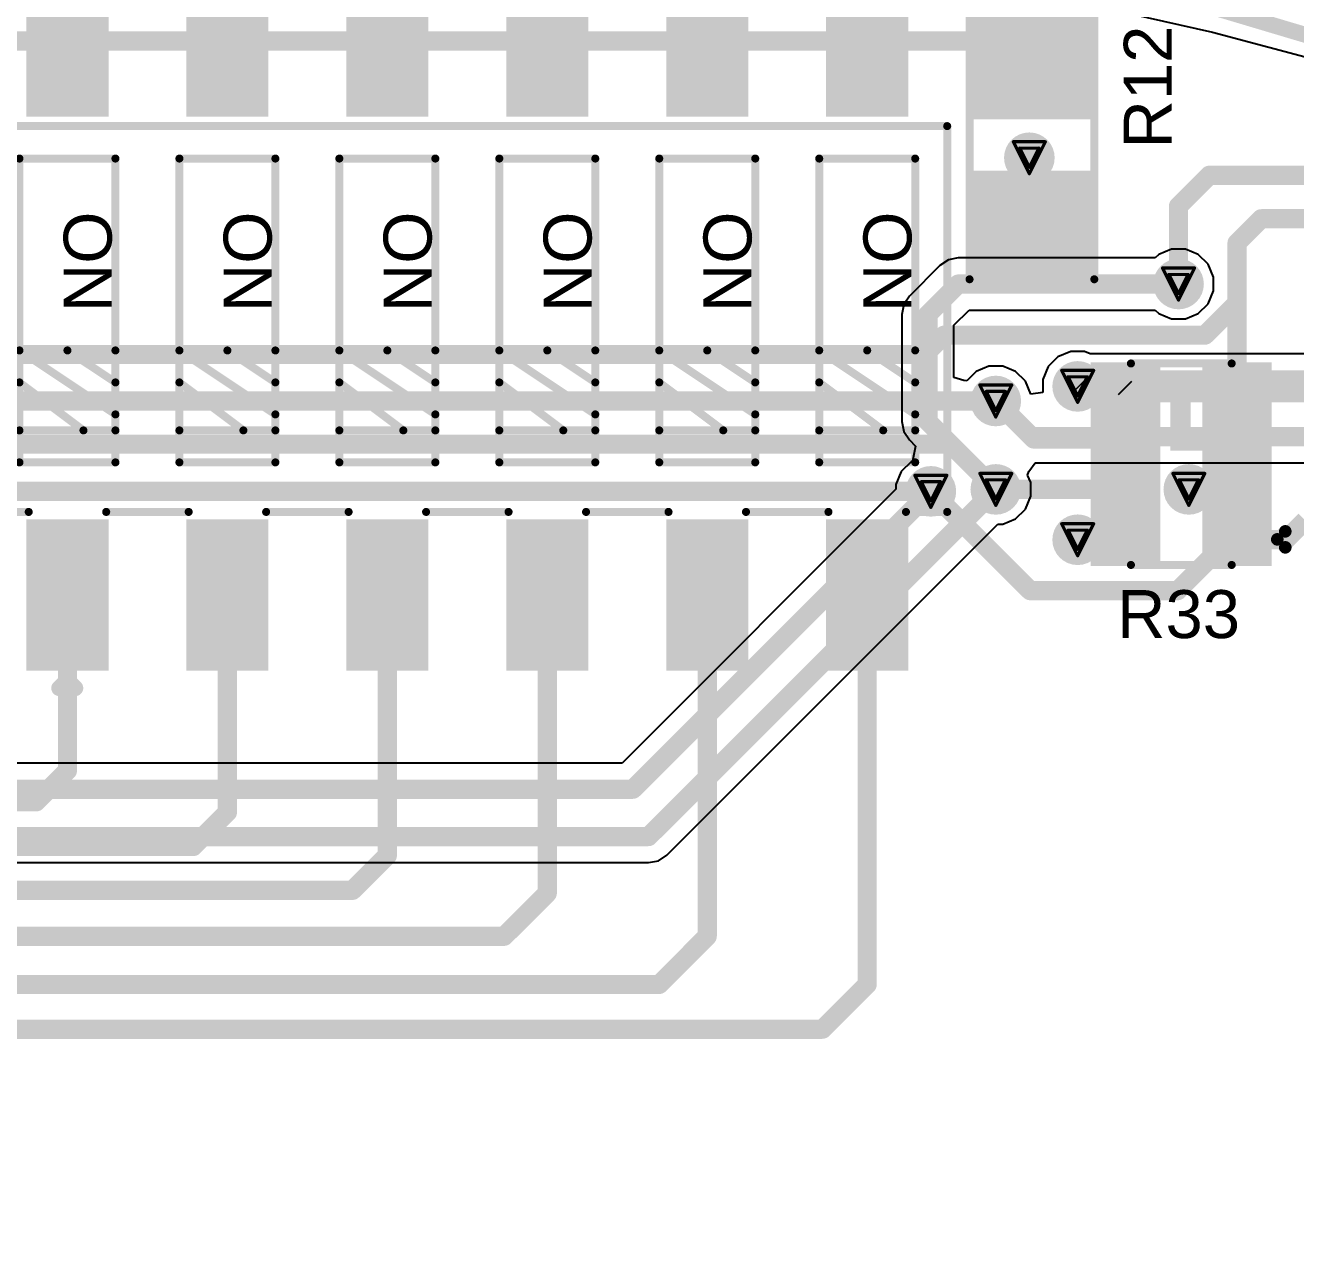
# Model space of a CAD drawing. Header units: inches. Extents: x 29 to 267, y 155 to 337.
# Drawn here: x 83.15 to 103.32, y 256.18 to 275.61 of the extents above; entities that cross this region are included whole.
import ezdxf

# ---------------------------------------------------------------- set-up
doc = ezdxf.new("R2010")
doc.units = ezdxf.units.IN
for name, color, linetype in [('Board Outline', 216, 'Continuous'), ('Bottom Layer', 5, 'Continuous'), ('Bottom Solder', 6, 'Continuous'), ('Drill Drawing', 1, 'Continuous'), ('Top Layer', 1, 'Continuous'), ('Top Overlay', 2, 'Continuous'), ('Top Paste', 8, 'Continuous'), ('Top Solder', 216, 'Continuous'), ('Via Holes', 16, 'Continuous')]:
    doc.layers.add(name, color=color, linetype=linetype)
doc.styles.add('Arial', font='', dxfattribs={"height": 0.2})
doc.styles.get('Arial').set_extended_font_data('Arial')

# ---------------------------------------------------------------- blocks, each defined once
blk = doc.blocks.new('SMXS_06K_TP_13')
at = {"layer": 'Top Layer'}
for points in [[(-3.3, 6.9), (-3.3, 5.8), (-5.5, 5.8), (-5.5, 6.9)], [(5.5, 6.9), (5.5, 5.8), (3.3, 5.8), (3.3, 6.9)], [(-3.3, 4.36), (-3.3, 3.26), (-5.5, 3.26), (-5.5, 4.36)], [(5.5, 4.36), (5.5, 3.26), (3.3, 3.26), (3.3, 4.36)], [(-3.3, 1.82), (-3.3, 0.72), (-5.5, 0.72), (-5.5, 1.82)], [(5.5, 1.82), (5.5, 0.72), (3.3, 0.72), (3.3, 1.82)], [(-3.3, -0.72), (-3.3, -1.82), (-5.5, -1.82), (-5.5, -0.72)], [(5.5, -0.72), (5.5, -1.82), (3.3, -1.82), (3.3, -0.72)], [(-3.3, -3.26), (-3.3, -4.36), (-5.5, -4.36), (-5.5, -3.26)], [(5.5, -3.26), (5.5, -4.36), (3.3, -4.36), (3.3, -3.26)], [(-3.3, -5.8), (-3.3, -6.9), (-5.5, -6.9), (-5.5, -5.8)], [(5.5, -5.8), (5.5, -6.9), (3.3, -6.9), (3.3, -5.8)]]:
    blk.add_hatch(color=1, dxfattribs=at).paths.add_polyline_path(points)
at = {"layer": 'Top Paste'}
for points in [[(-3.3, 6.9), (-3.3, 5.8), (-5.5, 5.8), (-5.5, 6.9)], [(5.5, 6.9), (5.5, 5.8), (3.3, 5.8), (3.3, 6.9)], [(-3.3, 4.36), (-3.3, 3.26), (-5.5, 3.26), (-5.5, 4.36)], [(5.5, 4.36), (5.5, 3.26), (3.3, 3.26), (3.3, 4.36)], [(-3.3, 1.82), (-3.3, 0.72), (-5.5, 0.72), (-5.5, 1.82)], [(5.5, 1.82), (5.5, 0.72), (3.3, 0.72), (3.3, 1.82)], [(-3.3, -0.72), (-3.3, -1.82), (-5.5, -1.82), (-5.5, -0.72)], [(5.5, -0.72), (5.5, -1.82), (3.3, -1.82), (3.3, -0.72)], [(-3.3, -3.26), (-3.3, -4.36), (-5.5, -4.36), (-5.5, -3.26)], [(5.5, -3.26), (5.5, -4.36), (3.3, -4.36), (3.3, -3.26)], [(-3.3, -5.8), (-3.3, -6.9), (-5.5, -6.9), (-5.5, -5.8)], [(5.5, -5.8), (5.5, -6.9), (3.3, -6.9), (3.3, -5.8)]]:
    blk.add_hatch(color=8, dxfattribs=at).paths.add_polyline_path(points)
at = {"layer": 'Top Solder'}
for points in [[(-3.198, 7.002), (-3.198, 5.698), (-5.602, 5.698), (-5.602, 7.002)], [(5.602, 7.002), (5.602, 5.698), (3.198, 5.698), (3.198, 7.002)], [(-3.198, 4.462), (-3.198, 3.158), (-5.602, 3.158), (-5.602, 4.462)], [(5.602, 4.462), (5.602, 3.158), (3.198, 3.158), (3.198, 4.462)], [(-3.198, 1.922), (-3.198, 0.618), (-5.602, 0.618), (-5.602, 1.922)], [(5.602, 1.922), (5.602, 0.618), (3.198, 0.618), (3.198, 1.922)], [(-3.198, -0.618), (-3.198, -1.922), (-5.602, -1.922), (-5.602, -0.618)], [(5.602, -0.618), (5.602, -1.922), (3.198, -1.922), (3.198, -0.618)], [(-3.198, -3.158), (-3.198, -4.462), (-5.602, -4.462), (-5.602, -3.158)], [(5.602, -3.158), (5.602, -4.462), (3.198, -4.462), (3.198, -3.158)], [(-3.198, -5.698), (-3.198, -7.002), (-5.602, -7.002), (-5.602, -5.698)], [(5.602, -5.698), (5.602, -7.002), (3.198, -7.002), (3.198, -5.698)]]:
    blk.add_hatch(color=216, dxfattribs=at).paths.add_polyline_path(points)
at = {"layer": 'Top Overlay'}
for points, const_width in [([(-3.08, 7.61), (3.048, 7.61)], 0.127), ([(-3.08, 7.61), (-3.08, 6.965)], 0.127), ([(3.048, 7.61), (3.048, -7.62)], 0.127), ([(-2.293, 7.112), (2.533, 7.112)], 0.127), ([(-2.293, 7.112), (-2.293, 5.588)], 0.127), ([(-1.023, 7.112), (-1.785, 6.096)], 0.127), ([(-1.785, 7.112), (-1.785, 5.588)], 0.127), ([(-0.515, 7.112), (-1.531, 5.588)], 0.127), ([(-0.515, 7.112), (-0.515, 5.588)], 0.127), ([(2.533, 7.112), (2.533, 5.588)], 0.127), ([(-5.879, 6.48), (-5.879, 6.226)], 0.254), ([(-5.879, 6.48), (-5.752, 6.353)], 0.254), ([(-5.752, 6.353), (-5.879, 6.226)], 0.254), ([(-0.515, 6.35), (-1.023, 5.588)], 0.127), ([(-3.08, 5.735), (-3.08, 4.425)], 0.127), ([(-2.293, 5.588), (2.533, 5.588)], 0.127), ([(-2.293, 4.572), (-2.293, 3.048)], 0.127), ([(-2.293, 4.572), (2.533, 4.572)], 0.127), ([(-1.785, 4.572), (-1.785, 3.048)], 0.127), ([(-1.023, 4.572), (-1.785, 3.556)], 0.127), ([(-0.515, 4.572), (-1.531, 3.048)], 0.127), ([(-0.515, 4.572), (-0.515, 3.048)], 0.127), ([(2.533, 4.572), (2.533, 3.048)], 0.127), ([(-0.515, 3.81), (-1.023, 3.048)], 0.127), ([(-3.08, 3.195), (-3.08, 1.885)], 0.127), ([(-2.293, 3.048), (2.533, 3.048)], 0.127), ([(-2.293, 2.032), (2.533, 2.032)], 0.127), ([(-2.293, 2.032), (-2.293, 0.508)], 0.127), ([(-1.023, 2.032), (-1.785, 1.016)], 0.127), ([(-1.785, 2.032), (-1.785, 0.508)], 0.127), ([(-0.515, 2.032), (-1.531, 0.508)], 0.127), ([(-0.515, 2.032), (-0.515, 0.508)], 0.127), ([(2.533, 2.032), (2.533, 0.508)], 0.127), ([(-0.515, 1.27), (-1.023, 0.508)], 0.127), ([(-3.08, 0.655), (-3.08, -0.655)], 0.127), ([(-2.293, 0.508), (2.533, 0.508)], 0.127), ([(-2.293, -0.508), (-2.293, -2.032)], 0.127), ([(-2.293, -0.508), (2.533, -0.508)], 0.127), ([(-1.785, -0.508), (-1.785, -2.032)], 0.127), ([(-1.023, -0.508), (-1.785, -1.524)], 0.127), ([(-0.515, -0.508), (-1.531, -2.032)], 0.127), ([(-0.515, -0.508), (-0.515, -2.032)], 0.127), ([(2.533, -0.508), (2.533, -2.032)], 0.127), ([(-0.515, -1.27), (-1.023, -2.032)], 0.127), ([(-3.08, -1.885), (-3.08, -3.195)], 0.127), ([(-2.293, -2.032), (2.533, -2.032)], 0.127), ([(-2.293, -3.048), (2.533, -3.048)], 0.127), ([(-2.293, -3.048), (-2.293, -4.572)], 0.127), ([(-1.023, -3.048), (-1.785, -4.064)], 0.127), ([(-1.785, -3.048), (-1.785, -4.572)], 0.127), ([(-0.515, -3.048), (-1.531, -4.572)], 0.127), ([(-0.515, -3.048), (-0.515, -4.572)], 0.127), ([(2.533, -3.048), (2.533, -4.572)], 0.127), ([(-0.515, -3.81), (-1.023, -4.572)], 0.127), ([(-3.08, -4.425), (-3.08, -5.735)], 0.127), ([(-2.293, -4.572), (2.533, -4.572)], 0.127), ([(-2.293, -5.588), (-2.293, -7.112)], 0.127), ([(-2.293, -5.588), (2.533, -5.588)], 0.127), ([(-1.785, -5.588), (-1.785, -7.112)], 0.127), ([(-1.023, -5.588), (-1.785, -6.604)], 0.127), ([(-0.515, -5.588), (-1.531, -7.112)], 0.127), ([(-0.515, -5.588), (-0.515, -7.112)], 0.127), ([(2.533, -5.588), (2.533, -7.112)], 0.127), ([(-0.515, -6.35), (-1.023, -7.112)], 0.127), ([(-3.08, -6.965), (-3.08, -7.62)], 0.127), ([(-2.293, -7.112), (2.533, -7.112)], 0.127), ([(-3.08, -7.62), (3.048, -7.62)], 0.127)]:
    blk.add_lwpolyline(points, dxfattribs=dict(at, const_width=const_width))
for points, const_width in [([(-3.112, 7.61, 1), (-3.048, 7.61, 1)], 0.0635), ([(-3.112, 7.61, 1), (-3.048, 7.61, 1)], 0.0635), ([(3.016, 7.61, 1), (3.08, 7.61, 1)], 0.0635), ([(3.016, 7.61, 1), (3.08, 7.61, 1)], 0.0635), ([(-2.325, 7.112, 1), (-2.261, 7.112, 1)], 0.0635), ([(-2.325, 7.112, 1), (-2.261, 7.112, 1)], 0.0635), ([(-1.817, 7.112, 1), (-1.753, 7.112, 1)], 0.0635), ([(-1.055, 7.112, 1), (-0.991, 7.112, 1)], 0.0635), ([(-0.547, 7.112, 1), (-0.483, 7.112, 1)], 0.0635), ([(-0.547, 7.112, 1), (-0.483, 7.112, 1)], 0.0635), ([(2.501, 7.112, 1), (2.565, 7.112, 1)], 0.0635), ([(2.501, 7.112, 1), (2.565, 7.112, 1)], 0.0635), ([(-3.112, 6.965, 1), (-3.048, 6.965, 1)], 0.0635), ([(-5.942, 6.48, 1), (-5.815, 6.48, 1)], 0.127), ([(-5.942, 6.48, 1), (-5.815, 6.48, 1)], 0.127), ([(-5.815, 6.353, 1), (-5.688, 6.353, 1)], 0.127), ([(-5.815, 6.353, 1), (-5.688, 6.353, 1)], 0.127), ([(-5.942, 6.226, 1), (-5.815, 6.226, 1)], 0.127), ([(-5.942, 6.226, 1), (-5.815, 6.226, 1)], 0.127), ([(-0.547, 6.35, 1), (-0.483, 6.35, 1)], 0.0635), ([(-1.817, 6.096, 1), (-1.753, 6.096, 1)], 0.0635), ([(-3.112, 5.735, 1), (-3.048, 5.735, 1)], 0.0635), ([(-2.325, 5.588, 1), (-2.261, 5.588, 1)], 0.0635), ([(-2.325, 5.588, 1), (-2.261, 5.588, 1)], 0.0635), ([(-1.817, 5.588, 1), (-1.753, 5.588, 1)], 0.0635), ([(-1.563, 5.588, 1), (-1.499, 5.588, 1)], 0.0635), ([(-1.055, 5.588, 1), (-0.991, 5.588, 1)], 0.0635), ([(-0.547, 5.588, 1), (-0.483, 5.588, 1)], 0.0635), ([(2.501, 5.588, 1), (2.565, 5.588, 1)], 0.0635), ([(2.501, 5.588, 1), (2.565, 5.588, 1)], 0.0635), ([(-3.112, 4.425, 1), (-3.048, 4.425, 1)], 0.0635), ([(-2.325, 4.572, 1), (-2.261, 4.572, 1)], 0.0635), ([(-2.325, 4.572, 1), (-2.261, 4.572, 1)], 0.0635), ([(-1.817, 4.572, 1), (-1.753, 4.572, 1)], 0.0635), ([(-1.055, 4.572, 1), (-0.991, 4.572, 1)], 0.0635), ([(-0.547, 4.572, 1), (-0.483, 4.572, 1)], 0.0635), ([(-0.547, 4.572, 1), (-0.483, 4.572, 1)], 0.0635), ([(2.501, 4.572, 1), (2.565, 4.572, 1)], 0.0635), ([(2.501, 4.572, 1), (2.565, 4.572, 1)], 0.0635), ([(-0.547, 3.81, 1), (-0.483, 3.81, 1)], 0.0635), ([(-1.817, 3.556, 1), (-1.753, 3.556, 1)], 0.0635), ([(-3.112, 3.195, 1), (-3.048, 3.195, 1)], 0.0635), ([(-2.325, 3.048, 1), (-2.261, 3.048, 1)], 0.0635), ([(-2.325, 3.048, 1), (-2.261, 3.048, 1)], 0.0635), ([(-1.817, 3.048, 1), (-1.753, 3.048, 1)], 0.0635), ([(-1.563, 3.048, 1), (-1.499, 3.048, 1)], 0.0635), ([(-1.055, 3.048, 1), (-0.991, 3.048, 1)], 0.0635), ([(-0.547, 3.048, 1), (-0.483, 3.048, 1)], 0.0635), ([(2.501, 3.048, 1), (2.565, 3.048, 1)], 0.0635), ([(2.501, 3.048, 1), (2.565, 3.048, 1)], 0.0635), ([(-2.325, 2.032, 1), (-2.261, 2.032, 1)], 0.0635), ([(-2.325, 2.032, 1), (-2.261, 2.032, 1)], 0.0635), ([(-1.817, 2.032, 1), (-1.753, 2.032, 1)], 0.0635), ([(-1.055, 2.032, 1), (-0.991, 2.032, 1)], 0.0635), ([(-0.547, 2.032, 1), (-0.483, 2.032, 1)], 0.0635), ([(-0.547, 2.032, 1), (-0.483, 2.032, 1)], 0.0635), ([(2.501, 2.032, 1), (2.565, 2.032, 1)], 0.0635), ([(2.501, 2.032, 1), (2.565, 2.032, 1)], 0.0635), ([(-3.112, 1.885, 1), (-3.048, 1.885, 1)], 0.0635), ([(-0.547, 1.27, 1), (-0.483, 1.27, 1)], 0.0635), ([(-1.817, 1.016, 1), (-1.753, 1.016, 1)], 0.0635), ([(-3.112, 0.655, 1), (-3.048, 0.655, 1)], 0.0635), ([(-2.325, 0.508, 1), (-2.261, 0.508, 1)], 0.0635), ([(-2.325, 0.508, 1), (-2.261, 0.508, 1)], 0.0635), ([(-1.817, 0.508, 1), (-1.753, 0.508, 1)], 0.0635), ([(-1.563, 0.508, 1), (-1.499, 0.508, 1)], 0.0635), ([(-1.055, 0.508, 1), (-0.991, 0.508, 1)], 0.0635), ([(-0.547, 0.508, 1), (-0.483, 0.508, 1)], 0.0635), ([(2.501, 0.508, 1), (2.565, 0.508, 1)], 0.0635), ([(2.501, 0.508, 1), (2.565, 0.508, 1)], 0.0635), ([(-3.112, -0.655, 1), (-3.048, -0.655, 1)], 0.0635), ([(-2.325, -0.508, 1), (-2.261, -0.508, 1)], 0.0635), ([(-2.325, -0.508, 1), (-2.261, -0.508, 1)], 0.0635), ([(-1.817, -0.508, 1), (-1.753, -0.508, 1)], 0.0635), ([(-1.055, -0.508, 1), (-0.991, -0.508, 1)], 0.0635), ([(-0.547, -0.508, 1), (-0.483, -0.508, 1)], 0.0635), ([(-0.547, -0.508, 1), (-0.483, -0.508, 1)], 0.0635), ([(2.501, -0.508, 1), (2.565, -0.508, 1)], 0.0635), ([(2.501, -0.508, 1), (2.565, -0.508, 1)], 0.0635), ([(-0.547, -1.27, 1), (-0.483, -1.27, 1)], 0.0635), ([(-1.817, -1.524, 1), (-1.753, -1.524, 1)], 0.0635), ([(-3.112, -1.885, 1), (-3.048, -1.885, 1)], 0.0635), ([(-2.325, -2.032, 1), (-2.261, -2.032, 1)], 0.0635), ([(-2.325, -2.032, 1), (-2.261, -2.032, 1)], 0.0635), ([(-1.817, -2.032, 1), (-1.753, -2.032, 1)], 0.0635), ([(-1.563, -2.032, 1), (-1.499, -2.032, 1)], 0.0635), ([(-1.055, -2.032, 1), (-0.991, -2.032, 1)], 0.0635), ([(-0.547, -2.032, 1), (-0.483, -2.032, 1)], 0.0635), ([(2.501, -2.032, 1), (2.565, -2.032, 1)], 0.0635), ([(2.501, -2.032, 1), (2.565, -2.032, 1)], 0.0635), ([(-2.325, -3.048, 1), (-2.261, -3.048, 1)], 0.0635), ([(-2.325, -3.048, 1), (-2.261, -3.048, 1)], 0.0635), ([(-1.817, -3.048, 1), (-1.753, -3.048, 1)], 0.0635), ([(-1.055, -3.048, 1), (-0.991, -3.048, 1)], 0.0635), ([(-0.547, -3.048, 1), (-0.483, -3.048, 1)], 0.0635), ([(-0.547, -3.048, 1), (-0.483, -3.048, 1)], 0.0635), ([(2.501, -3.048, 1), (2.565, -3.048, 1)], 0.0635), ([(2.501, -3.048, 1), (2.565, -3.048, 1)], 0.0635), ([(-3.112, -3.195, 1), (-3.048, -3.195, 1)], 0.0635), ([(-0.547, -3.81, 1), (-0.483, -3.81, 1)], 0.0635), ([(-1.817, -4.064, 1), (-1.753, -4.064, 1)], 0.0635), ([(-3.112, -4.425, 1), (-3.048, -4.425, 1)], 0.0635), ([(-2.325, -4.572, 1), (-2.261, -4.572, 1)], 0.0635), ([(-2.325, -4.572, 1), (-2.261, -4.572, 1)], 0.0635), ([(-1.817, -4.572, 1), (-1.753, -4.572, 1)], 0.0635), ([(-1.563, -4.572, 1), (-1.499, -4.572, 1)], 0.0635), ([(-1.055, -4.572, 1), (-0.991, -4.572, 1)], 0.0635), ([(-0.547, -4.572, 1), (-0.483, -4.572, 1)], 0.0635), ([(2.501, -4.572, 1), (2.565, -4.572, 1)], 0.0635), ([(2.501, -4.572, 1), (2.565, -4.572, 1)], 0.0635), ([(-2.325, -5.588, 1), (-2.261, -5.588, 1)], 0.0635), ([(-2.325, -5.588, 1), (-2.261, -5.588, 1)], 0.0635), ([(-1.817, -5.588, 1), (-1.753, -5.588, 1)], 0.0635), ([(-1.055, -5.588, 1), (-0.991, -5.588, 1)], 0.0635), ([(-0.547, -5.588, 1), (-0.483, -5.588, 1)], 0.0635), ([(-0.547, -5.588, 1), (-0.483, -5.588, 1)], 0.0635), ([(2.501, -5.588, 1), (2.565, -5.588, 1)], 0.0635), ([(2.501, -5.588, 1), (2.565, -5.588, 1)], 0.0635), ([(-3.112, -5.735, 1), (-3.048, -5.735, 1)], 0.0635), ([(-0.547, -6.35, 1), (-0.483, -6.35, 1)], 0.0635), ([(-1.817, -6.604, 1), (-1.753, -6.604, 1)], 0.0635), ([(-3.112, -6.965, 1), (-3.048, -6.965, 1)], 0.0635), ([(-2.325, -7.112, 1), (-2.261, -7.112, 1)], 0.0635), ([(-2.325, -7.112, 1), (-2.261, -7.112, 1)], 0.0635), ([(-1.817, -7.112, 1), (-1.753, -7.112, 1)], 0.0635), ([(-1.563, -7.112, 1), (-1.499, -7.112, 1)], 0.0635), ([(-1.055, -7.112, 1), (-0.991, -7.112, 1)], 0.0635), ([(-0.547, -7.112, 1), (-0.483, -7.112, 1)], 0.0635), ([(2.501, -7.112, 1), (2.565, -7.112, 1)], 0.0635), ([(2.501, -7.112, 1), (2.565, -7.112, 1)], 0.0635), ([(-3.112, -7.62, 1), (-3.048, -7.62, 1)], 0.0635), ([(-3.112, -7.62, 1), (-3.048, -7.62, 1)], 0.0635), ([(3.016, -7.62, 1), (3.08, -7.62, 1)], 0.0635), ([(3.016, -7.62, 1), (3.08, -7.62, 1)], 0.0635)]:
    blk.add_lwpolyline(points, format="xyb", close=True, dxfattribs=dict(at, const_width=const_width))
at = {"layer": 'Top Overlay', "style": 'Arial'}
for p in [(1.69, 6.41), (1.69, 3.87), (1.69, 1.33), (1.69, -1.21), (1.69, -3.75), (1.69, -6.29)]:
    blk.add_text('ON', height=0.762, rotation=180, dxfattribs=at).set_placement(p)
blk = doc.blocks.new('0603_4_21')
at = {"layer": 'Top Layer'}
for points in [[(-1.335, 1.515), (-0.435, 1.515), (-0.435, 0.885), (-1.335, 0.885)], [(0.435, 1.515), (1.335, 1.515), (1.335, 0.885), (0.435, 0.885)], [(-1.335, 0.715), (-0.435, 0.715), (-0.435, 0.085), (-1.335, 0.085)], [(0.435, 0.715), (1.335, 0.715), (1.335, 0.085), (0.435, 0.085)], [(-1.335, -0.085), (-0.435, -0.085), (-0.435, -0.715), (-1.335, -0.715)], [(0.435, -0.085), (1.335, -0.085), (1.335, -0.715), (0.435, -0.715)], [(-1.335, -0.885), (-0.435, -0.885), (-0.435, -1.515), (-1.335, -1.515)], [(0.435, -0.885), (1.335, -0.885), (1.335, -1.515), (0.435, -1.515)]]:
    blk.add_hatch(color=1, dxfattribs=at).paths.add_polyline_path(points)
at = {"layer": 'Top Paste'}
for points in [[(-1.335, 1.515), (-0.435, 1.515), (-0.435, 0.885), (-1.335, 0.885)], [(0.435, 1.515), (1.335, 1.515), (1.335, 0.885), (0.435, 0.885)], [(-1.335, 0.715), (-0.435, 0.715), (-0.435, 0.085), (-1.335, 0.085)], [(0.435, 0.715), (1.335, 0.715), (1.335, 0.085), (0.435, 0.085)], [(-1.335, -0.085), (-0.435, -0.085), (-0.435, -0.715), (-1.335, -0.715)], [(0.435, -0.085), (1.335, -0.085), (1.335, -0.715), (0.435, -0.715)], [(-1.335, -0.885), (-0.435, -0.885), (-0.435, -1.515), (-1.335, -1.515)], [(0.435, -0.885), (1.335, -0.885), (1.335, -1.515), (0.435, -1.515)]]:
    blk.add_hatch(color=8, dxfattribs=at).paths.add_polyline_path(points)
at = {"layer": 'Top Solder'}
for points in [[(-1.437, 1.617), (-0.333, 1.617), (-0.333, 0.783), (-1.437, 0.783)], [(0.333, 1.617), (1.437, 1.617), (1.437, 0.783), (0.333, 0.783)], [(-1.437, 0.817), (-0.333, 0.817), (-0.333, -0.017), (-1.437, -0.017)], [(0.333, 0.817), (1.437, 0.817), (1.437, -0.017), (0.333, -0.017)], [(-1.437, 0.017), (-0.333, 0.017), (-0.333, -0.817), (-1.437, -0.817)], [(0.333, 0.017), (1.437, 0.017), (1.437, -0.817), (0.333, -0.817)], [(-1.437, -0.783), (-0.333, -0.783), (-0.333, -1.617), (-1.437, -1.617)], [(0.333, -0.783), (1.437, -0.783), (1.437, -1.617), (0.333, -1.617)]]:
    blk.add_hatch(color=216, dxfattribs=at).paths.add_polyline_path(points)
at = {"layer": 'Top Overlay'}
for points, const_width in [([(0.8, 1.6), (-0.8, 1.6)], 0.127), ([(-1.524, 1.194), (-1.651, 1.321)], 0.2), ([(-1.651, 1.321), (-1.651, 1.067)], 0.2), ([(-1.524, 1.194), (-1.651, 1.067)], 0.2), ([(0.8, -1.6), (-0.8, -1.6)], 0.127)]:
    blk.add_lwpolyline(points, dxfattribs=dict(at, const_width=const_width))
for points, const_width in [([(-0.832, 1.6, 1), (-0.768, 1.6, 1)], 0.0635), ([(0.768, 1.6, 1), (0.832, 1.6, 1)], 0.0635), ([(-1.701, 1.321, 1), (-1.601, 1.321, 1)], 0.1), ([(-1.701, 1.321, 1), (-1.601, 1.321, 1)], 0.1), ([(-1.574, 1.194, 1), (-1.474, 1.194, 1)], 0.1), ([(-1.574, 1.194, 1), (-1.474, 1.194, 1)], 0.1), ([(-1.701, 1.067, 1), (-1.601, 1.067, 1)], 0.1), ([(-1.701, 1.067, 1), (-1.601, 1.067, 1)], 0.1), ([(-0.832, -1.6, 1), (-0.768, -1.6, 1)], 0.0635), ([(0.768, -1.6, 1), (0.832, -1.6, 1)], 0.0635)]:
    blk.add_lwpolyline(points, format="xyb", close=True, dxfattribs=dict(at, const_width=const_width))
blk = doc.blocks.new('R___1206_42')
at = {"layer": 'Top Layer'}
for points in [[(-2.032, 0.889), (-0.508, 0.889), (-0.508, -0.889), (-2.032, -0.889)], [(0.508, 0.889), (2.032, 0.889), (2.032, -0.889), (0.508, -0.889)]]:
    blk.add_hatch(color=1, dxfattribs=at).paths.add_polyline_path(points)
at = {"layer": 'Top Paste'}
for points in [[(-2.032, 0.889), (-0.508, 0.889), (-0.508, -0.889), (-2.032, -0.889)], [(0.508, 0.889), (2.032, 0.889), (2.032, -0.889), (0.508, -0.889)]]:
    blk.add_hatch(color=8, dxfattribs=at).paths.add_polyline_path(points)
at = {"layer": 'Top Solder'}
for points in [[(-2.1336, 0.9906), (-0.4064, 0.9906), (-0.4064, -0.9906), (-2.1336, -0.9906)], [(0.4064, 0.9906), (2.1336, 0.9906), (2.1336, -0.9906), (0.4064, -0.9906)]]:
    blk.add_hatch(color=216, dxfattribs=at).paths.add_polyline_path(points)
at = {"layer": 'Top Overlay', "const_width": 0.127}
for points in [[(-2.1336, 0.9906), (-2.1336, -0.9906)], [(-2.1336, 0.9906), (2.1336, 0.9906)], [(2.1336, 0.9906), (2.1336, -0.9906)], [(-2.1336, -0.9906), (2.1336, -0.9906)]]:
    blk.add_lwpolyline(points, dxfattribs=at)
at = {"layer": 'Top Overlay', "const_width": 0.0635}
for points in [[(-2.16535, 0.9906, 1), (-2.10185, 0.9906, 1)], [(-2.16535, 0.9906, 1), (-2.10185, 0.9906, 1)], [(2.10185, 0.9906, 1), (2.16535, 0.9906, 1)], [(2.10185, 0.9906, 1), (2.16535, 0.9906, 1)], [(-2.16535, -0.9906, 1), (-2.10185, -0.9906, 1)], [(-2.16535, -0.9906, 1), (-2.10185, -0.9906, 1)], [(2.10185, -0.9906, 1), (2.16535, -0.9906, 1)], [(2.10185, -0.9906, 1), (2.16535, -0.9906, 1)]]:
    blk.add_lwpolyline(points, format="xyb", close=True, dxfattribs=at)

msp = doc.modelspace()

# ---------------------------------------------------------------- hatches: boundary and pattern name
at = {"layer": 'Bottom Layer'}
h = msp.add_hatch(color=5, dxfattribs=at)
edge = h.paths.add_edge_path()
edge.add_arc((99.095, 273.507), 0.3, 0, 360)
h = msp.add_hatch(color=5, dxfattribs=at)
edge = h.paths.add_edge_path()
edge.add_arc((101.464, 271.501), 0.3, 0, 360)
h = msp.add_hatch(color=5, dxfattribs=at)
edge = h.paths.add_edge_path()
edge.add_arc((99.862, 269.875), 0.3, 0, 360)
h = msp.add_hatch(color=5, dxfattribs=at)
edge = h.paths.add_edge_path()
edge.add_arc((98.562, 269.643), 0.3, 0, 360)
h = msp.add_hatch(color=5, dxfattribs=at)
edge = h.paths.add_edge_path()
edge.add_arc((97.531, 268.208), 0.3, 0, 360)
h = msp.add_hatch(color=5, dxfattribs=at)
edge = h.paths.add_edge_path()
edge.add_arc((98.562, 268.239), 0.3, 0, 360)
h = msp.add_hatch(color=5, dxfattribs=at)
edge = h.paths.add_edge_path()
edge.add_arc((101.627, 268.239), 0.3, 0, 360)
h = msp.add_hatch(color=5, dxfattribs=at)
edge = h.paths.add_edge_path()
edge.add_arc((99.862, 267.439), 0.3, 0, 360)
at = {"layer": 'Bottom Solder'}
h = msp.add_hatch(color=6, dxfattribs=at)
edge = h.paths.add_edge_path()
edge.add_arc((99.095, 273.507), 0.402, 0, 360)
h = msp.add_hatch(color=6, dxfattribs=at)
edge = h.paths.add_edge_path()
edge.add_arc((101.464, 271.501), 0.402, 0, 360)
h = msp.add_hatch(color=6, dxfattribs=at)
edge = h.paths.add_edge_path()
edge.add_arc((99.862, 269.875), 0.402, 0, 360)
h = msp.add_hatch(color=6, dxfattribs=at)
edge = h.paths.add_edge_path()
edge.add_arc((98.562, 269.643), 0.402, 0, 360)
h = msp.add_hatch(color=6, dxfattribs=at)
edge = h.paths.add_edge_path()
edge.add_arc((97.531, 268.208), 0.402, 0, 360)
h = msp.add_hatch(color=6, dxfattribs=at)
edge = h.paths.add_edge_path()
edge.add_arc((98.562, 268.239), 0.402, 0, 360)
h = msp.add_hatch(color=6, dxfattribs=at)
edge = h.paths.add_edge_path()
edge.add_arc((101.627, 268.239), 0.402, 0, 360)
h = msp.add_hatch(color=6, dxfattribs=at)
edge = h.paths.add_edge_path()
edge.add_arc((99.862, 267.439), 0.402, 0, 360)
at = {"layer": 'Top Layer'}
h = msp.add_hatch(color=1, dxfattribs=at)
edge = h.paths.add_edge_path()
edge.add_arc((99.095, 273.507), 0.3, 0, 360)
h = msp.add_hatch(color=1, dxfattribs=at)
edge = h.paths.add_edge_path()
edge.add_arc((101.464, 271.501), 0.3, 0, 360)
h = msp.add_hatch(color=1, dxfattribs=at)
edge = h.paths.add_edge_path()
edge.add_arc((99.862, 269.875), 0.3, 0, 360)
h = msp.add_hatch(color=1, dxfattribs=at)
edge = h.paths.add_edge_path()
edge.add_arc((98.562, 269.643), 0.3, 0, 360)
for points in [[(100.173, 269.643), (101.654, 269.643), (101.654, 269.964), (100.173, 269.964)], [(101.333, 268.855), (101.654, 268.855), (101.654, 269.964), (101.333, 269.964)], [(101.375, 268.855), (102.843, 268.855), (102.843, 269.17), (101.375, 269.17)]]:
    msp.add_hatch(color=1, dxfattribs=at).paths.add_polyline_path(points)
h = msp.add_hatch(color=1, dxfattribs=at)
edge = h.paths.add_edge_path()
edge.add_arc((97.531, 268.208), 0.3, 0, 360)
h = msp.add_hatch(color=1, dxfattribs=at)
edge = h.paths.add_edge_path()
edge.add_arc((98.562, 268.239), 0.3, 0, 360)
h = msp.add_hatch(color=1, dxfattribs=at)
edge = h.paths.add_edge_path()
edge.add_arc((101.627, 268.239), 0.3, 0, 360)
h = msp.add_hatch(color=1, dxfattribs=at)
edge = h.paths.add_edge_path()
edge.add_arc((99.862, 267.439), 0.3, 0, 360)
at = {"layer": 'Top Solder'}
h = msp.add_hatch(color=216, dxfattribs=at)
edge = h.paths.add_edge_path()
edge.add_arc((99.095, 273.507), 0.402, 0, 360)
h = msp.add_hatch(color=216, dxfattribs=at)
edge = h.paths.add_edge_path()
edge.add_arc((101.464, 271.501), 0.402, 0, 360)
h = msp.add_hatch(color=216, dxfattribs=at)
edge = h.paths.add_edge_path()
edge.add_arc((99.862, 269.875), 0.402, 0, 360)
h = msp.add_hatch(color=216, dxfattribs=at)
edge = h.paths.add_edge_path()
edge.add_arc((98.562, 269.643), 0.402, 0, 360)
h = msp.add_hatch(color=216, dxfattribs=at)
edge = h.paths.add_edge_path()
edge.add_arc((97.531, 268.208), 0.402, 0, 360)
h = msp.add_hatch(color=216, dxfattribs=at)
edge = h.paths.add_edge_path()
edge.add_arc((98.562, 268.239), 0.402, 0, 360)
h = msp.add_hatch(color=216, dxfattribs=at)
edge = h.paths.add_edge_path()
edge.add_arc((101.627, 268.239), 0.402, 0, 360)
h = msp.add_hatch(color=216, dxfattribs=at)
edge = h.paths.add_edge_path()
edge.add_arc((99.862, 267.439), 0.402, 0, 360)
at = {"layer": 'Via Holes'}
h = msp.add_hatch(color=7, dxfattribs=at)
edge = h.paths.add_edge_path()
edge.add_arc((99.095, 273.507), 0.15, 0, 360)
h = msp.add_hatch(color=7, dxfattribs=at)
edge = h.paths.add_edge_path()
edge.add_arc((101.464, 271.501), 0.15, 0, 360)
h = msp.add_hatch(color=7, dxfattribs=at)
edge = h.paths.add_edge_path()
edge.add_arc((99.862, 269.875), 0.15, 0, 360)
h = msp.add_hatch(color=7, dxfattribs=at)
edge = h.paths.add_edge_path()
edge.add_arc((98.562, 269.643), 0.15, 0, 360)
h = msp.add_hatch(color=7, dxfattribs=at)
edge = h.paths.add_edge_path()
edge.add_arc((97.531, 268.208), 0.15, 0, 360)
h = msp.add_hatch(color=7, dxfattribs=at)
edge = h.paths.add_edge_path()
edge.add_arc((98.562, 268.239), 0.15, 0, 360)
h = msp.add_hatch(color=7, dxfattribs=at)
edge = h.paths.add_edge_path()
edge.add_arc((101.627, 268.239), 0.15, 0, 360)
h = msp.add_hatch(color=7, dxfattribs=at)
edge = h.paths.add_edge_path()
edge.add_arc((99.862, 267.439), 0.15, 0, 360)

# ---------------------------------------------------------------- linework, layer by layer
at = {"layer": 'Board Outline', "const_width": 0.254}
msp.add_lwpolyline([(55.145, 191.491, -2.452185), (125.145, 191.491)], format="xyb", dxfattribs=at)
at = {"layer": 'Bottom Layer'}
for p, q in [((99.88, 275.977), (102.005, 275.504)), ((102.005, 275.504), (104.108, 274.938)), ((97.967, 271.915), (97.809, 271.884)), ((101.095, 271.915), (97.967, 271.915)), ((101.15, 271.971), (101.095, 271.915)), ((101.354, 272.055), (101.15, 271.971)), ((101.574, 272.055), (101.354, 272.055)), ((101.778, 271.971), (101.574, 272.055)), ((101.933, 271.815), (101.778, 271.971)), ((97.674, 271.794), (97.191, 271.31)), ((97.809, 271.884), (97.674, 271.794)), ((102.018, 271.611), (101.933, 271.815)), ((102.018, 271.391), (102.018, 271.611)), ((97.191, 271.31), (97.101, 271.176)), ((101.933, 271.187), (102.018, 271.391)), ((97.101, 271.176), (97.069, 271.017)), ((101.778, 271.031), (101.933, 271.187)), ((97.069, 271.017), (97.069, 269.317)), ((97.898, 270.846), (98.139, 271.087)), ((98.139, 271.087), (101.095, 271.087)), ((101.095, 271.087), (101.15, 271.031)), ((101.15, 271.031), (101.354, 270.947)), ((101.354, 270.947), (101.574, 270.947)), ((101.574, 270.947), (101.778, 271.031)), ((97.898, 270.018), (97.898, 270.846)), ((99.549, 270.345), (99.393, 270.189)), ((99.752, 270.429), (99.549, 270.345)), ((99.973, 270.429), (99.752, 270.429)), ((100.06, 270.393), (99.973, 270.429)), ((105.743, 270.393), (100.06, 270.393)), ((98.248, 270.113), (98.101, 269.965)), ((98.452, 270.197), (98.248, 270.113)), ((98.672, 270.197), (98.452, 270.197)), ((98.876, 270.113), (98.672, 270.197)), ((99.032, 269.957), (98.876, 270.113)), ((99.393, 270.189), (99.308, 269.985)), ((98.057, 269.968), (97.898, 270.018)), ((98.101, 269.965), (98.057, 269.968)), ((99.116, 269.753), (99.032, 269.957)), ((99.308, 269.985), (99.308, 269.78)), ((99.308, 269.78), (99.116, 269.753)), ((97.069, 269.317), (97.101, 269.159)), ((97.101, 269.159), (97.191, 269.024)), ((97.191, 269.024), (97.288, 268.927)), ((97.288, 268.927), (97.24, 268.688)), ((97.217, 268.678), (97.061, 268.522)), ((97.24, 268.688), (97.217, 268.678)), ((97.061, 268.522), (96.977, 268.318)), ((99.068, 268.466), (99.086, 268.523)), ((99.086, 268.523), (99.189, 268.659)), ((99.189, 268.659), (99.19, 268.661)), ((99.19, 268.661), (107.982, 268.661)), ((96.977, 268.318), (96.977, 268.24)), ((99.116, 268.349), (99.068, 268.466)), ((99.116, 268.129), (99.116, 268.349)), ((96.977, 268.24), (92.627, 263.891)), ((99.032, 267.925), (99.116, 268.129)), ((98.876, 267.769), (99.032, 267.925)), ((93.34, 262.431), (98.594, 267.685)), ((98.594, 267.685), (98.672, 267.685)), ((98.672, 267.685), (98.876, 267.769)), ((92.627, 263.891), (62.01, 263.891)), ((93.206, 262.341), (93.34, 262.431)), ((76.126, 262.31), (93.047, 262.31)), ((93.047, 262.31), (93.206, 262.341))]:
    msp.add_line(p, q, dxfattribs=at)
for points, const_width in [([(97.484, 271.017), (97.967, 271.501)], 0.305), ([(97.967, 271.501), (101.464, 271.501)], 0.305), ([(97.484, 269.317), (97.484, 271.017)], 0.305), ([(99.862, 269.875), (106.428, 269.875)], 0.508), ([(98.562, 269.643), (99.13, 269.075)], 0.305), ([(97.484, 269.317), (98.562, 268.239)], 0.305), ([(99.13, 269.075), (108.153, 269.075)], 0.305), ([(92.799, 263.476), (97.531, 268.208)], 0.305), ([(93.047, 262.724), (98.562, 268.239)], 0.305), ([(62.01, 263.476), (92.799, 263.476)], 0.305), ([(62.127, 262.724), (93.047, 262.724)], 0.305)]:
    msp.add_lwpolyline(points, dxfattribs=dict(at, const_width=const_width))
for points, const_width in [([(97.891, 271.501, 1), (98.044, 271.501, 1)], 0.152), ([(97.891, 271.501, 1), (98.044, 271.501, 1)], 0.152), ([(101.388, 271.501, 1), (101.54, 271.501, 1)], 0.152), ([(97.407, 271.017, 1), (97.56, 271.017, 1)], 0.152), ([(97.407, 271.017, 1), (97.56, 271.017, 1)], 0.152), ([(99.735, 269.875, 1), (99.989, 269.875, 1)], 0.254), ([(98.486, 269.643, 1), (98.638, 269.643, 1)], 0.152), ([(97.407, 269.317, 1), (97.56, 269.317, 1)], 0.152), ([(97.407, 269.317, 1), (97.56, 269.317, 1)], 0.152), ([(99.054, 269.075, 1), (99.206, 269.075, 1)], 0.152), ([(99.054, 269.075, 1), (99.206, 269.075, 1)], 0.152), ([(97.455, 268.208, 1), (97.607, 268.208, 1)], 0.152), ([(98.486, 268.239, 1), (98.638, 268.239, 1)], 0.152), ([(98.486, 268.239, 1), (98.638, 268.239, 1)], 0.152), ([(92.723, 263.476, 1), (92.875, 263.476, 1)], 0.152), ([(92.723, 263.476, 1), (92.875, 263.476, 1)], 0.152), ([(92.971, 262.724, 1), (93.123, 262.724, 1)], 0.152), ([(92.971, 262.724, 1), (93.123, 262.724, 1)], 0.152)]:
    msp.add_lwpolyline(points, format="xyb", close=True, dxfattribs=dict(at, const_width=const_width))
at = {"layer": 'Drill Drawing', "const_width": 0.0508}
for points in [[(98.841, 273.761), (99.349, 273.761)], [(98.841, 273.761), (99.095, 273.253)], [(99.095, 273.253), (99.349, 273.761)], [(98.942, 273.66), (99.247, 273.66)], [(98.942, 273.66), (99.095, 273.355)], [(99.095, 273.355), (99.247, 273.66)], [(101.21, 271.755), (101.718, 271.755)], [(101.21, 271.755), (101.464, 271.247)], [(101.464, 271.247), (101.718, 271.755)], [(101.311, 271.653), (101.616, 271.653)], [(101.311, 271.653), (101.464, 271.349)], [(101.464, 271.349), (101.616, 271.653)], [(99.608, 270.129), (100.116, 270.129)], [(99.608, 270.129), (99.862, 269.621)], [(99.862, 269.621), (100.116, 270.129)], [(98.308, 269.897), (98.816, 269.897)], [(98.308, 269.897), (98.562, 269.389)], [(98.562, 269.389), (98.816, 269.897)], [(99.71, 270.027), (100.015, 270.027)], [(99.71, 270.027), (99.862, 269.723)], [(99.862, 269.723), (100.015, 270.027)], [(98.41, 269.795), (98.715, 269.795)], [(98.41, 269.795), (98.562, 269.491)], [(98.562, 269.491), (98.715, 269.795)], [(97.277, 268.462), (97.785, 268.462)], [(97.277, 268.462), (97.531, 267.954)], [(97.531, 267.954), (97.785, 268.462)], [(98.308, 268.493), (98.816, 268.493)], [(98.308, 268.493), (98.562, 267.985)], [(98.562, 267.985), (98.816, 268.493)], [(101.373, 268.493), (101.881, 268.493)], [(101.373, 268.493), (101.627, 267.985)], [(101.627, 267.985), (101.881, 268.493)], [(97.378, 268.361), (97.683, 268.361)], [(97.378, 268.361), (97.531, 268.056)], [(97.531, 268.056), (97.683, 268.361)], [(98.41, 268.391), (98.715, 268.391)], [(98.41, 268.391), (98.562, 268.087)], [(98.562, 268.087), (98.715, 268.391)], [(101.475, 268.391), (101.78, 268.391)], [(101.475, 268.391), (101.627, 268.087)], [(101.627, 268.087), (101.78, 268.391)], [(99.608, 267.693), (100.116, 267.693)], [(99.608, 267.693), (99.862, 267.185)], [(99.862, 267.185), (100.116, 267.693)], [(99.71, 267.591), (100.015, 267.591)], [(99.71, 267.591), (99.862, 267.287)], [(99.862, 267.287), (100.015, 267.591)]]:
    msp.add_lwpolyline(points, dxfattribs=at)
at = {"layer": 'Drill Drawing', "const_width": 0.0254}
for points in [[(98.828, 273.761, 1), (98.853, 273.761, 1)], [(98.828, 273.761, 1), (98.853, 273.761, 1)], [(99.336, 273.761, 1), (99.361, 273.761, 1)], [(99.336, 273.761, 1), (99.361, 273.761, 1)], [(98.929, 273.66, 1), (98.955, 273.66, 1)], [(98.929, 273.66, 1), (98.955, 273.66, 1)], [(99.234, 273.66, 1), (99.26, 273.66, 1)], [(99.234, 273.66, 1), (99.26, 273.66, 1)], [(99.082, 273.355, 1), (99.107, 273.355, 1)], [(99.082, 273.355, 1), (99.107, 273.355, 1)], [(99.082, 273.253, 1), (99.107, 273.253, 1)], [(99.082, 273.253, 1), (99.107, 273.253, 1)], [(101.197, 271.755, 1), (101.223, 271.755, 1)], [(101.197, 271.755, 1), (101.223, 271.755, 1)], [(101.705, 271.755, 1), (101.731, 271.755, 1)], [(101.705, 271.755, 1), (101.731, 271.755, 1)], [(101.299, 271.653, 1), (101.324, 271.653, 1)], [(101.299, 271.653, 1), (101.324, 271.653, 1)], [(101.604, 271.653, 1), (101.629, 271.653, 1)], [(101.604, 271.653, 1), (101.629, 271.653, 1)], [(101.451, 271.349, 1), (101.477, 271.349, 1)], [(101.451, 271.349, 1), (101.477, 271.349, 1)], [(101.451, 271.247, 1), (101.477, 271.247, 1)], [(101.451, 271.247, 1), (101.477, 271.247, 1)], [(99.596, 270.129, 1), (99.621, 270.129, 1)], [(99.596, 270.129, 1), (99.621, 270.129, 1)], [(100.104, 270.129, 1), (100.129, 270.129, 1)], [(100.104, 270.129, 1), (100.129, 270.129, 1)], [(98.296, 269.897, 1), (98.321, 269.897, 1)], [(98.296, 269.897, 1), (98.321, 269.897, 1)], [(98.804, 269.897, 1), (98.829, 269.897, 1)], [(98.804, 269.897, 1), (98.829, 269.897, 1)], [(99.697, 270.027, 1), (99.723, 270.027, 1)], [(99.697, 270.027, 1), (99.723, 270.027, 1)], [(100.002, 270.027, 1), (100.028, 270.027, 1)], [(100.002, 270.027, 1), (100.028, 270.027, 1)], [(98.397, 269.795, 1), (98.423, 269.795, 1)], [(98.397, 269.795, 1), (98.423, 269.795, 1)], [(98.702, 269.795, 1), (98.727, 269.795, 1)], [(98.702, 269.795, 1), (98.727, 269.795, 1)], [(99.85, 269.723, 1), (99.875, 269.723, 1)], [(99.85, 269.723, 1), (99.875, 269.723, 1)], [(98.55, 269.491, 1), (98.575, 269.491, 1)], [(98.55, 269.491, 1), (98.575, 269.491, 1)], [(99.85, 269.621, 1), (99.875, 269.621, 1)], [(99.85, 269.621, 1), (99.875, 269.621, 1)], [(98.55, 269.389, 1), (98.575, 269.389, 1)], [(98.55, 269.389, 1), (98.575, 269.389, 1)], [(97.264, 268.462, 1), (97.289, 268.462, 1)], [(97.264, 268.462, 1), (97.289, 268.462, 1)], [(97.772, 268.462, 1), (97.797, 268.462, 1)], [(97.772, 268.462, 1), (97.797, 268.462, 1)], [(98.296, 268.493, 1), (98.321, 268.493, 1)], [(98.296, 268.493, 1), (98.321, 268.493, 1)], [(98.804, 268.493, 1), (98.829, 268.493, 1)], [(98.804, 268.493, 1), (98.829, 268.493, 1)], [(101.361, 268.493, 1), (101.386, 268.493, 1)], [(101.361, 268.493, 1), (101.386, 268.493, 1)], [(101.869, 268.493, 1), (101.894, 268.493, 1)], [(101.869, 268.493, 1), (101.894, 268.493, 1)], [(97.366, 268.361, 1), (97.391, 268.361, 1)], [(97.366, 268.361, 1), (97.391, 268.361, 1)], [(97.67, 268.361, 1), (97.696, 268.361, 1)], [(97.67, 268.361, 1), (97.696, 268.361, 1)], [(98.397, 268.391, 1), (98.423, 268.391, 1)], [(98.397, 268.391, 1), (98.423, 268.391, 1)], [(98.702, 268.391, 1), (98.727, 268.391, 1)], [(98.702, 268.391, 1), (98.727, 268.391, 1)], [(101.462, 268.391, 1), (101.488, 268.391, 1)], [(101.462, 268.391, 1), (101.488, 268.391, 1)], [(101.767, 268.391, 1), (101.792, 268.391, 1)], [(101.767, 268.391, 1), (101.792, 268.391, 1)], [(97.518, 268.056, 1), (97.543, 268.056, 1)], [(97.518, 268.056, 1), (97.543, 268.056, 1)], [(98.55, 268.087, 1), (98.575, 268.087, 1)], [(98.55, 268.087, 1), (98.575, 268.087, 1)], [(101.615, 268.087, 1), (101.64, 268.087, 1)], [(101.615, 268.087, 1), (101.64, 268.087, 1)], [(97.518, 267.954, 1), (97.543, 267.954, 1)], [(97.518, 267.954, 1), (97.543, 267.954, 1)], [(98.55, 267.985, 1), (98.575, 267.985, 1)], [(98.55, 267.985, 1), (98.575, 267.985, 1)], [(101.615, 267.985, 1), (101.64, 267.985, 1)], [(101.615, 267.985, 1), (101.64, 267.985, 1)], [(99.596, 267.693, 1), (99.621, 267.693, 1)], [(99.596, 267.693, 1), (99.621, 267.693, 1)], [(100.104, 267.693, 1), (100.129, 267.693, 1)], [(100.104, 267.693, 1), (100.129, 267.693, 1)], [(99.697, 267.591, 1), (99.723, 267.591, 1)], [(99.697, 267.591, 1), (99.723, 267.591, 1)], [(100.002, 267.591, 1), (100.028, 267.591, 1)], [(100.002, 267.591, 1), (100.028, 267.591, 1)], [(99.85, 267.287, 1), (99.875, 267.287, 1)], [(99.85, 267.287, 1), (99.875, 267.287, 1)], [(99.85, 267.185, 1), (99.875, 267.185, 1)], [(99.85, 267.185, 1), (99.875, 267.185, 1)]]:
    msp.add_lwpolyline(points, format="xyb", close=True, dxfattribs=at)
at = {"layer": 'Top Layer'}
for points, const_width in [([(82.89, 275.361), (83.82, 275.361)], 0.305), ([(83.82, 275.361), (86.36, 275.361)], 0.305), ([(86.36, 275.361), (88.9, 275.361)], 0.305), ([(88.9, 275.361), (91.44, 275.361)], 0.305), ([(91.44, 275.361), (93.98, 275.361)], 0.305), ([(93.98, 275.361), (96.52, 275.361)], 0.305), ([(96.52, 275.361), (98.755, 275.361)], 0.305), ([(98.755, 275.361), (99.136, 274.98)], 0.305), ([(99.095, 272.482), (99.095, 273.507)], 0.381), ([(101.464, 272.739), (101.954, 273.229)], 0.305), ([(101.954, 273.229), (107.54, 273.229)], 0.305), ([(101.464, 271.501), (101.464, 272.739)], 0.305), ([(99.095, 272.482), (99.136, 272.44)], 0.381), ([(102.393, 272.153), (102.778, 272.538)], 0.305), ([(102.778, 272.538), (107.024, 272.538)], 0.305), ([(102.393, 271.199), (102.393, 272.153)], 0.305), ([(101.884, 270.689), (102.393, 271.199)], 0.305), ([(102.393, 269.839), (102.393, 271.199)], 0.305), ([(97.436, 270.382), (97.743, 270.689)], 0.305), ([(97.743, 270.689), (101.884, 270.689)], 0.305), ([(76.921, 270.382), (97.436, 270.382)], 0.305), ([(99.862, 269.875), (99.88, 269.857)], 0.305), ([(99.88, 269.857), (100.605, 269.857)], 0.305), ([(100.605, 269.857), (100.623, 269.839)], 0.305), ([(76.245, 269.643), (98.562, 269.643)], 0.305), ([(98.562, 269.643), (99.166, 269.039)], 0.305), ([(77.225, 268.958), (97.843, 268.958)], 0.305), ([(97.843, 268.958), (98.562, 268.239)], 0.305), ([(99.166, 269.039), (100.623, 269.039)], 0.305), ([(78.402, 268.208), (97.531, 268.208)], 0.305), ([(97.531, 268.208), (99.109, 266.63)], 0.305), ([(98.562, 268.239), (100.623, 268.239)], 0.305), ([(101.627, 268.239), (102.393, 268.239)], 0.305), ([(103.17, 267.439), (103.476, 267.745)], 0.305), ([(99.862, 267.439), (100.623, 267.439)], 0.305), ([(101.449, 266.63), (102.258, 267.439)], 0.305), ([(102.258, 267.439), (103.17, 267.439)], 0.305), ([(83.82, 263.772), (83.82, 266.561)], 0.305), ([(86.36, 263.109), (86.36, 266.561)], 0.305), ([(88.9, 262.424), (88.9, 266.561)], 0.305), ([(91.44, 261.825), (91.44, 266.561)], 0.305), ([(93.98, 261.14), (93.98, 266.561)], 0.305), ([(96.52, 260.375), (96.52, 266.561)], 0.305), ([(99.109, 266.63), (101.449, 266.63)], 0.305), ([(83.324, 263.276), (83.82, 263.772)], 0.305), ([(68.67, 263.276), (83.324, 263.276)], 0.305), ([(85.817, 262.566), (86.36, 263.109)], 0.305), ([(69.091, 262.566), (85.817, 262.566)], 0.305), ([(88.346, 261.87), (88.9, 262.424)], 0.305), ([(69.526, 261.87), (88.346, 261.87)], 0.305), ([(90.754, 261.14), (91.44, 261.825)], 0.305), ([(69.927, 261.14), (90.754, 261.14)], 0.305), ([(93.216, 260.375), (93.98, 261.14)], 0.305), ([(70.294, 260.375), (93.216, 260.375)], 0.305), ([(95.809, 259.664), (96.52, 260.375)], 0.305), ([(70.715, 259.664), (95.809, 259.664)], 0.305)]:
    msp.add_lwpolyline(points, dxfattribs=dict(at, const_width=const_width))
for points, const_width in [([(83.744, 275.361, 1), (83.896, 275.361, 1)], 0.152), ([(83.744, 275.361, 1), (83.896, 275.361, 1)], 0.152), ([(86.284, 275.361, 1), (86.436, 275.361, 1)], 0.152), ([(86.284, 275.361, 1), (86.436, 275.361, 1)], 0.152), ([(88.824, 275.361, 1), (88.976, 275.361, 1)], 0.152), ([(88.824, 275.361, 1), (88.976, 275.361, 1)], 0.152), ([(91.364, 275.361, 1), (91.516, 275.361, 1)], 0.152), ([(91.364, 275.361, 1), (91.516, 275.361, 1)], 0.152), ([(93.904, 275.361, 1), (94.056, 275.361, 1)], 0.152), ([(93.904, 275.361, 1), (94.056, 275.361, 1)], 0.152), ([(96.444, 275.361, 1), (96.596, 275.361, 1)], 0.152), ([(96.444, 275.361, 1), (96.596, 275.361, 1)], 0.152), ([(98.679, 275.361, 1), (98.831, 275.361, 1)], 0.152), ([(98.679, 275.361, 1), (98.831, 275.361, 1)], 0.152), ([(99.06, 274.98, 1), (99.212, 274.98, 1)], 0.152), ([(98.999, 273.507, 1), (99.19, 273.507, 1)], 0.191), ([(101.878, 273.229, 1), (102.03, 273.229, 1)], 0.152), ([(101.878, 273.229, 1), (102.03, 273.229, 1)], 0.152), ([(101.388, 272.739, 1), (101.54, 272.739, 1)], 0.152), ([(101.388, 272.739, 1), (101.54, 272.739, 1)], 0.152), ([(98.999, 272.482, 1), (99.19, 272.482, 1)], 0.191), ([(98.999, 272.482, 1), (99.19, 272.482, 1)], 0.191), ([(99.041, 272.44, 1), (99.231, 272.44, 1)], 0.191), ([(102.702, 272.538, 1), (102.854, 272.538, 1)], 0.152), ([(102.702, 272.538, 1), (102.854, 272.538, 1)], 0.152), ([(102.317, 272.153, 1), (102.469, 272.153, 1)], 0.152), ([(102.317, 272.153, 1), (102.469, 272.153, 1)], 0.152), ([(101.388, 271.501, 1), (101.54, 271.501, 1)], 0.152), ([(102.317, 271.199, 1), (102.469, 271.199, 1)], 0.152), ([(102.317, 271.199, 1), (102.469, 271.199, 1)], 0.152), ([(102.317, 271.199, 1), (102.469, 271.199, 1)], 0.152), ([(97.667, 270.689, 1), (97.819, 270.689, 1)], 0.152), ([(97.667, 270.689, 1), (97.819, 270.689, 1)], 0.152), ([(101.808, 270.689, 1), (101.96, 270.689, 1)], 0.152), ([(101.808, 270.689, 1), (101.96, 270.689, 1)], 0.152), ([(97.359, 270.382, 1), (97.512, 270.382, 1)], 0.152), ([(97.359, 270.382, 1), (97.512, 270.382, 1)], 0.152), ([(99.786, 269.875, 1), (99.939, 269.875, 1)], 0.152), ([(99.804, 269.857, 1), (99.957, 269.857, 1)], 0.152), ([(99.804, 269.857, 1), (99.957, 269.857, 1)], 0.152), ([(100.529, 269.857, 1), (100.681, 269.857, 1)], 0.152), ([(100.529, 269.857, 1), (100.681, 269.857, 1)], 0.152), ([(100.547, 269.839, 1), (100.699, 269.839, 1)], 0.152), ([(102.317, 269.839, 1), (102.469, 269.839, 1)], 0.152), ([(98.486, 269.643, 1), (98.638, 269.643, 1)], 0.152), ([(98.486, 269.643, 1), (98.638, 269.643, 1)], 0.152), ([(97.767, 268.958, 1), (97.919, 268.958, 1)], 0.152), ([(97.767, 268.958, 1), (97.919, 268.958, 1)], 0.152), ([(99.09, 269.039, 1), (99.242, 269.039, 1)], 0.152), ([(99.09, 269.039, 1), (99.242, 269.039, 1)], 0.152), ([(100.547, 269.039, 1), (100.699, 269.039, 1)], 0.152), ([(97.455, 268.208, 1), (97.607, 268.208, 1)], 0.152), ([(97.455, 268.208, 1), (97.607, 268.208, 1)], 0.152), ([(98.486, 268.239, 1), (98.638, 268.239, 1)], 0.152), ([(98.486, 268.239, 1), (98.638, 268.239, 1)], 0.152), ([(100.547, 268.239, 1), (100.699, 268.239, 1)], 0.152), ([(101.551, 268.239, 1), (101.703, 268.239, 1)], 0.152), ([(102.317, 268.239, 1), (102.469, 268.239, 1)], 0.152), ([(99.786, 267.439, 1), (99.939, 267.439, 1)], 0.152), ([(100.547, 267.439, 1), (100.699, 267.439, 1)], 0.152), ([(102.182, 267.439, 1), (102.334, 267.439, 1)], 0.152), ([(102.182, 267.439, 1), (102.334, 267.439, 1)], 0.152), ([(103.094, 267.439, 1), (103.246, 267.439, 1)], 0.152), ([(103.094, 267.439, 1), (103.246, 267.439, 1)], 0.152), ([(83.744, 266.561, 1), (83.896, 266.561, 1)], 0.152), ([(86.284, 266.561, 1), (86.436, 266.561, 1)], 0.152), ([(88.824, 266.561, 1), (88.976, 266.561, 1)], 0.152), ([(91.364, 266.561, 1), (91.516, 266.561, 1)], 0.152), ([(93.904, 266.561, 1), (94.056, 266.561, 1)], 0.152), ([(96.444, 266.561, 1), (96.596, 266.561, 1)], 0.152), ([(99.033, 266.63, 1), (99.185, 266.63, 1)], 0.152), ([(99.033, 266.63, 1), (99.185, 266.63, 1)], 0.152), ([(101.373, 266.63, 1), (101.526, 266.63, 1)], 0.152), ([(101.373, 266.63, 1), (101.526, 266.63, 1)], 0.152), ([(83.744, 263.772, 1), (83.896, 263.772, 1)], 0.152), ([(83.744, 263.772, 1), (83.896, 263.772, 1)], 0.152), ([(83.248, 263.276, 1), (83.4, 263.276, 1)], 0.152), ([(83.248, 263.276, 1), (83.4, 263.276, 1)], 0.152), ([(86.284, 263.109, 1), (86.436, 263.109, 1)], 0.152), ([(86.284, 263.109, 1), (86.436, 263.109, 1)], 0.152), ([(85.741, 262.566, 1), (85.893, 262.566, 1)], 0.152), ([(85.741, 262.566, 1), (85.893, 262.566, 1)], 0.152), ([(88.824, 262.424, 1), (88.976, 262.424, 1)], 0.152), ([(88.824, 262.424, 1), (88.976, 262.424, 1)], 0.152), ([(88.27, 261.87, 1), (88.422, 261.87, 1)], 0.152), ([(88.27, 261.87, 1), (88.422, 261.87, 1)], 0.152), ([(91.364, 261.825, 1), (91.516, 261.825, 1)], 0.152), ([(91.364, 261.825, 1), (91.516, 261.825, 1)], 0.152), ([(90.678, 261.14, 1), (90.83, 261.14, 1)], 0.152), ([(90.678, 261.14, 1), (90.83, 261.14, 1)], 0.152), ([(93.904, 261.14, 1), (94.056, 261.14, 1)], 0.152), ([(93.904, 261.14, 1), (94.056, 261.14, 1)], 0.152), ([(93.14, 260.375, 1), (93.292, 260.375, 1)], 0.152), ([(93.14, 260.375, 1), (93.292, 260.375, 1)], 0.152), ([(96.444, 260.375, 1), (96.596, 260.375, 1)], 0.152), ([(96.444, 260.375, 1), (96.596, 260.375, 1)], 0.152), ([(95.733, 259.664, 1), (95.885, 259.664, 1)], 0.152), ([(95.733, 259.664, 1), (95.885, 259.664, 1)], 0.152)]:
    msp.add_lwpolyline(points, format="xyb", close=True, dxfattribs=dict(at, const_width=const_width))

# ---------------------------------------------------------------- block references
for name, p, rotation in [('SMXS_06K_TP_13', (90.17, 270.961), 90), ('R___1206_42', (99.136, 273.71), 90), ('0603_4_21', (101.508, 268.639), 180)]:
    msp.add_blockref(name, p, dxfattribs=dict(rotation=rotation))

# ---------------------------------------------------------------- texts
at = {"layer": 'Top Overlay', "style": 'Arial'}
msp.add_text('R12', height=0.762, rotation=90, dxfattribs=at).set_placement((101.356, 273.653))
msp.add_text('R33', height=0.762, dxfattribs=at).set_placement((100.488, 265.877))

doc.saveas('drawing.dxf')
